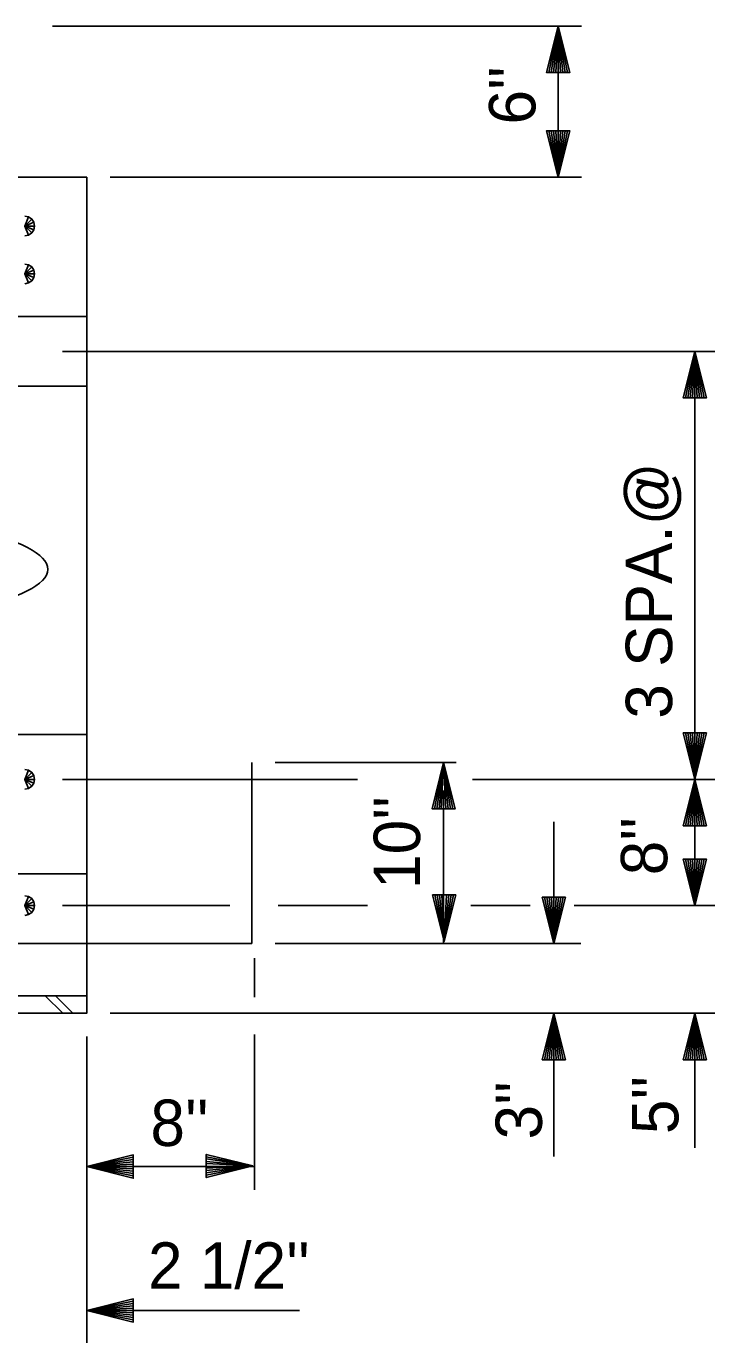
# Model space of a CAD drawing. Extents: x -22.6 to 41.6, y -1.6 to 24.3.
# Drawn here: x 20.66 to 22.515, y 2.65 to 6.171 of the extents above; entities that cross this region are included whole.
import ezdxf

# ---------------------------------------------------------------- set-up
doc = ezdxf.new("R2010")
doc.units = 0
for name, color, linetype in [('Dimension Lines', 7, 'Continuous'), ('Rebar Lines', 7, 'Continuous'), ('Structural Steel Lines', 7, 'Continuous'), ('Sup Concrete Girder Lines', 7, 'Continuous'), ('Text', 7, 'Continuous')]:
    doc.layers.add(name, color=color, linetype=linetype)

msp = doc.modelspace()

# ---------------------------------------------------------------- linework, layer by layer
at = {"layer": 'Dimension Lines'}
for p, q in [((20.7314, 6.1713), (22.1558, 6.1713)), ((22.0928, 6.1713), (22.0928, 5.765)), ((20.8866, 5.765), (22.1558, 5.765)), ((20.7584, 5.296), (22.5148, 5.296)), ((22.4609, 4.1446), (22.4609, 5.296)), ((21.3308, 4.1903), (21.8185, 4.1903)), ((20.7584, 4.1446), (21.5528, 4.1446)), ((22.1572, 4.1446), (21.8619, 4.1446)), ((22.5148, 4.1446), (22.1572, 4.1446)), ((22.4609, 3.805), (22.4609, 4.1446)), ((21.7845, 4.1147), (21.7845, 3.7025)), ((22.0811, 4.0301), (22.0811, 3.7025)), ((20.7584, 3.805), (21.2089, 3.805)), ((21.339, 3.805), (21.5798, 3.805)), ((21.8578, 3.805), (22.0176, 3.805)), ((22.5148, 3.805), (22.136, 3.805)), ((20.7584, 3.7025), (21.1444, 3.7025)), ((21.3308, 3.7025), (22.1537, 3.7025)), ((21.275, 3.6634), (21.275, 3.5581)), ((20.8866, 3.515), (22.5148, 3.515)), ((22.0811, 3.515), (22.0811, 3.1297)), ((22.4609, 3.1527), (22.4609, 3.515)), ((20.8236, 3.4525), (20.8236, 2.2765)), ((21.275, 3.04), (21.275, 3.4581)), ((20.8236, 3.1027), (21.275, 3.1027)), ((21.3961, 2.7152), (20.8236, 2.7152))]:
    msp.add_line(p, q, dxfattribs=at)
for points in [[(22.0928, 6.0463), (22.0991, 6.0463), (22.0928, 6.1713), (22.1053, 6.0463), (22.1116, 6.0463), (22.0928, 6.1713), (22.1178, 6.0463), (22.1241, 6.0463), (22.0928, 6.1713), (22.0616, 6.0463), (22.0678, 6.0463), (22.0928, 6.1713), (22.0741, 6.0463), (22.0803, 6.0463), (22.0928, 6.1713), (22.0866, 6.0463), (22.1241, 6.0463), (22.0616, 6.0463), (22.0928, 6.1713), (22.1241, 6.0463)], [(22.0928, 5.89), (22.0866, 5.89), (22.0928, 5.765), (22.0803, 5.89), (22.0741, 5.89), (22.0928, 5.765), (22.0678, 5.89), (22.0616, 5.89), (22.0928, 5.765), (22.1241, 5.89), (22.1178, 5.89), (22.0928, 5.765), (22.1116, 5.89), (22.1053, 5.89), (22.0928, 5.765), (22.0991, 5.89), (22.0616, 5.89), (22.1241, 5.89), (22.0928, 5.765), (22.0616, 5.89)], [(22.4609, 5.171), (22.4672, 5.171), (22.4609, 5.296), (22.4734, 5.171), (22.4797, 5.171), (22.4609, 5.296), (22.4859, 5.171), (22.4922, 5.171), (22.4609, 5.296), (22.4297, 5.171), (22.4359, 5.171), (22.4609, 5.296), (22.4422, 5.171), (22.4484, 5.171), (22.4609, 5.296), (22.4547, 5.171), (22.4922, 5.171), (22.4297, 5.171), (22.4609, 5.296), (22.4922, 5.171)], [(22.4609, 4.2696), (22.4547, 4.2696), (22.4609, 4.1446), (22.4484, 4.2696), (22.4422, 4.2696), (22.4609, 4.1446), (22.4359, 4.2696), (22.4297, 4.2696), (22.4609, 4.1446), (22.4922, 4.2696), (22.4859, 4.2696), (22.4609, 4.1446), (22.4797, 4.2696), (22.4734, 4.2696), (22.4609, 4.1446), (22.4672, 4.2696), (22.4297, 4.2696), (22.4922, 4.2696), (22.4609, 4.1446), (22.4297, 4.2696)], [(21.7845, 4.0653), (21.7907, 4.0653), (21.7845, 4.1903), (21.797, 4.0653), (21.8032, 4.0653), (21.7845, 4.1903), (21.8095, 4.0653), (21.8157, 4.0653), (21.7845, 4.1903), (21.7532, 4.0653), (21.7595, 4.0653), (21.7845, 4.1903), (21.7657, 4.0653), (21.772, 4.0653), (21.7845, 4.1903), (21.7782, 4.0653), (21.8157, 4.0653), (21.7532, 4.0653), (21.7845, 4.1903), (21.8157, 4.0653)], [(22.4609, 4.0196), (22.4672, 4.0196), (22.4609, 4.1446), (22.4734, 4.0196), (22.4797, 4.0196), (22.4609, 4.1446), (22.4859, 4.0196), (22.4922, 4.0196), (22.4609, 4.1446), (22.4297, 4.0196), (22.4359, 4.0196), (22.4609, 4.1446), (22.4422, 4.0196), (22.4484, 4.0196), (22.4609, 4.1446), (22.4547, 4.0196), (22.4922, 4.0196), (22.4297, 4.0196), (22.4609, 4.1446), (22.4922, 4.0196)], [(22.4609, 3.93), (22.4547, 3.93), (22.4609, 3.805), (22.4484, 3.93), (22.4422, 3.93), (22.4609, 3.805), (22.4359, 3.93), (22.4297, 3.93), (22.4609, 3.805), (22.4922, 3.93), (22.4859, 3.93), (22.4609, 3.805), (22.4797, 3.93), (22.4734, 3.93), (22.4609, 3.805), (22.4672, 3.93), (22.4297, 3.93), (22.4922, 3.93), (22.4609, 3.805), (22.4297, 3.93)], [(21.7861, 3.8336), (21.7798, 3.8336), (21.7861, 3.7086), (21.7736, 3.8336), (21.7673, 3.8336), (21.7861, 3.7086), (21.7611, 3.8336), (21.7548, 3.8336), (21.7861, 3.7086), (21.8173, 3.8336), (21.8111, 3.8336), (21.7861, 3.7086), (21.8048, 3.8336), (21.7986, 3.8336), (21.7861, 3.7086), (21.7923, 3.8336), (21.7548, 3.8336), (21.8173, 3.8336), (21.7861, 3.7086), (21.7548, 3.8336)], [(22.0811, 3.8275), (22.0749, 3.8275), (22.0811, 3.7025), (22.0686, 3.8275), (22.0624, 3.8275), (22.0811, 3.7025), (22.0561, 3.8275), (22.0499, 3.8275), (22.0811, 3.7025), (22.1124, 3.8275), (22.1061, 3.8275), (22.0811, 3.7025), (22.0999, 3.8275), (22.0936, 3.8275), (22.0811, 3.7025), (22.0874, 3.8275), (22.0499, 3.8275), (22.1124, 3.8275), (22.0811, 3.7025), (22.0499, 3.8275)], [(22.0811, 3.39), (22.0874, 3.39), (22.0811, 3.515), (22.0936, 3.39), (22.0999, 3.39), (22.0811, 3.515), (22.1061, 3.39), (22.1124, 3.39), (22.0811, 3.515), (22.0499, 3.39), (22.0561, 3.39), (22.0811, 3.515), (22.0624, 3.39), (22.0686, 3.39), (22.0811, 3.515), (22.0749, 3.39), (22.1124, 3.39), (22.0499, 3.39), (22.0811, 3.515), (22.1124, 3.39)], [(22.4609, 3.39), (22.4672, 3.39), (22.4609, 3.515), (22.4734, 3.39), (22.4797, 3.39), (22.4609, 3.515), (22.4859, 3.39), (22.4922, 3.39), (22.4609, 3.515), (22.4297, 3.39), (22.4359, 3.39), (22.4609, 3.515), (22.4422, 3.39), (22.4484, 3.39), (22.4609, 3.515), (22.4547, 3.39), (22.4922, 3.39), (22.4297, 3.39), (22.4609, 3.515), (22.4922, 3.39)], [(21.1454, 3.1042), (21.1454, 3.098), (21.2704, 3.1042), (21.1454, 3.0917), (21.1454, 3.0855), (21.2704, 3.1042), (21.1454, 3.0792), (21.1454, 3.073), (21.2704, 3.1042), (21.1454, 3.1355), (21.1454, 3.1292), (21.2704, 3.1042), (21.1454, 3.123), (21.1454, 3.1167), (21.2704, 3.1042), (21.1454, 3.1105), (21.1454, 3.073), (21.1454, 3.1355), (21.2704, 3.1042), (21.1454, 3.073)], [(20.9486, 3.1027), (20.9486, 3.1089), (20.8236, 3.1027), (20.9486, 3.1152), (20.9486, 3.1214), (20.8236, 3.1027), (20.9486, 3.1277), (20.9486, 3.1339), (20.8236, 3.1027), (20.9486, 3.0714), (20.9486, 3.0777), (20.8236, 3.1027), (20.9486, 3.0839), (20.9486, 3.0902), (20.8236, 3.1027), (20.9486, 3.0964), (20.9486, 3.1339), (20.9486, 3.0714), (20.8236, 3.1027), (20.9486, 3.1339)], [(20.9486, 2.7152), (20.9486, 2.7215), (20.8236, 2.7152), (20.9486, 2.7277), (20.9486, 2.734), (20.8236, 2.7152), (20.9486, 2.7402), (20.9486, 2.7465), (20.8236, 2.7152), (20.9486, 2.684), (20.9486, 2.6902), (20.8236, 2.7152), (20.9486, 2.6965), (20.9486, 2.7027), (20.8236, 2.7152), (20.9486, 2.709), (20.9486, 2.7465), (20.9486, 2.684), (20.8236, 2.7152), (20.9486, 2.7465)]]:
    msp.add_lwpolyline(points, dxfattribs=at)
msp.add_ellipse((20.0119, 4.7141), major_axis=(-0.7069, 0.0044), ratio=0.212389, dxfattribs=at)
at = {"layer": 'Rebar Lines'}
for q in [(21.2682, 4.1903), (19.2005, 3.7025)]:
    msp.add_line((21.2682, 3.7025), q, dxfattribs=at)
for points in [[(20.6566, 5.6071), (20.6667, 5.6091), (20.6753, 5.6148), (20.681, 5.6234), (20.683, 5.6335), (20.681, 5.6436), (20.6753, 5.6521), (20.6668, 5.6579), (20.6566, 5.6599)], [(20.6566, 5.6335), (20.6668, 5.6579), (20.6753, 5.6521), (20.6566, 5.6335), (20.681, 5.6436), (20.683, 5.6335), (20.6566, 5.6335), (20.681, 5.6234), (20.6753, 5.6148), (20.6566, 5.6335), (20.6667, 5.6091)], [(20.6566, 5.4783), (20.6667, 5.4803), (20.6753, 5.486), (20.681, 5.4946), (20.683, 5.5047), (20.681, 5.5148), (20.6753, 5.5233), (20.6668, 5.5291), (20.6566, 5.5311)], [(20.6566, 5.5047), (20.6668, 5.5291), (20.6753, 5.5233), (20.6566, 5.5047), (20.681, 5.5148), (20.683, 5.5047), (20.6566, 5.5047), (20.681, 5.4946), (20.6753, 5.486), (20.6566, 5.5047), (20.6667, 5.4803)], [(20.6566, 4.1182), (20.6667, 4.1202), (20.6753, 4.1259), (20.681, 4.1345), (20.683, 4.1446), (20.681, 4.1547), (20.6753, 4.1633), (20.6668, 4.169), (20.6566, 4.171)], [(20.6566, 4.1446), (20.6668, 4.169), (20.6753, 4.1633), (20.6566, 4.1446), (20.681, 4.1547), (20.683, 4.1446), (20.6566, 4.1446), (20.681, 4.1345), (20.6753, 4.1259), (20.6566, 4.1446), (20.6667, 4.1202)], [(20.6566, 3.7786), (20.6667, 3.7807), (20.6753, 3.7863), (20.681, 3.7949), (20.683, 3.805), (20.681, 3.8151), (20.6753, 3.8237), (20.6668, 3.8295), (20.6566, 3.8314)], [(20.6566, 3.805), (20.6668, 3.8295), (20.6753, 3.8237), (20.6566, 3.805), (20.681, 3.8151), (20.683, 3.805), (20.6566, 3.805), (20.681, 3.7949), (20.6753, 3.7863), (20.6566, 3.805), (20.6667, 3.7807)]]:
    msp.add_lwpolyline(points, dxfattribs=at)
at = {"layer": 'Structural Steel Lines'}
for points in [[(20.8236, 3.5619), (19.8861, 3.5619), (19.8861, 3.515)], [(20.7392, 3.5619), (20.7861, 3.515), (20.7587, 3.515), (20.7118, 3.5619), (20.5517, 3.5619), (20.5986, 3.515), (20.5712, 3.515), (20.5243, 3.5619), (20.3642, 3.5619), (20.4111, 3.515), (20.3837, 3.515), (20.3368, 3.5619), (20.1767, 3.5619), (20.2236, 3.515), (20.1962, 3.515), (20.1493, 3.5619), (19.9892, 3.5619), (20.0361, 3.515), (20.0087, 3.515), (19.9618, 3.5619), (19.8861, 3.5619)]]:
    msp.add_lwpolyline(points, dxfattribs=at)
at = {"layer": 'Sup Concrete Girder Lines'}
for p, q in [((20.8236, 4.265), (12.7423, 4.265)), ((20.8236, 3.515), (19.0773, 3.515))]:
    msp.add_line(p, q, dxfattribs=at)
for points in [[(17.9958, 5.39), (20.8236, 5.39), (20.8236, 5.765)], [(20.8236, 5.765), (19.2724, 5.765)], [(17.4628, 5.2025), (20.8236, 5.2025), (20.8236, 5.39), (17.9998, 5.39)], [(20.6747, 4.265), (20.8236, 4.265), (20.8236, 5.2025), (17.6532, 5.2025)], [(17.712, 3.89), (20.8236, 3.89), (20.8236, 4.265), (20.6747, 4.265)], [(17.278, 3.89), (20.8236, 3.89), (20.8236, 3.515), (20.8004, 3.515)]]:
    msp.add_lwpolyline(points, dxfattribs=at)

# ---------------------------------------------------------------- texts
at = {"layer": 'Text'}
for s, p in [("6''", (22.0316, 5.9068)), ('3 SPA.@', (22.3998, 4.3079)), ("10''", (21.7211, 3.8498)), ("8''", (22.3867, 3.8865)), ("3''", (22.0493, 3.1756)), ("5''", (22.4166, 3.19))]:
    msp.add_text(s, height=0.125, rotation=90, dxfattribs=at).set_placement(p)
for s, p in [("8''", (20.9949, 3.1579)), ("2 1/2''", (20.9885, 2.7737))]:
    msp.add_text(s, height=0.125, dxfattribs=at).set_placement(p)

doc.saveas('drawing.dxf')
